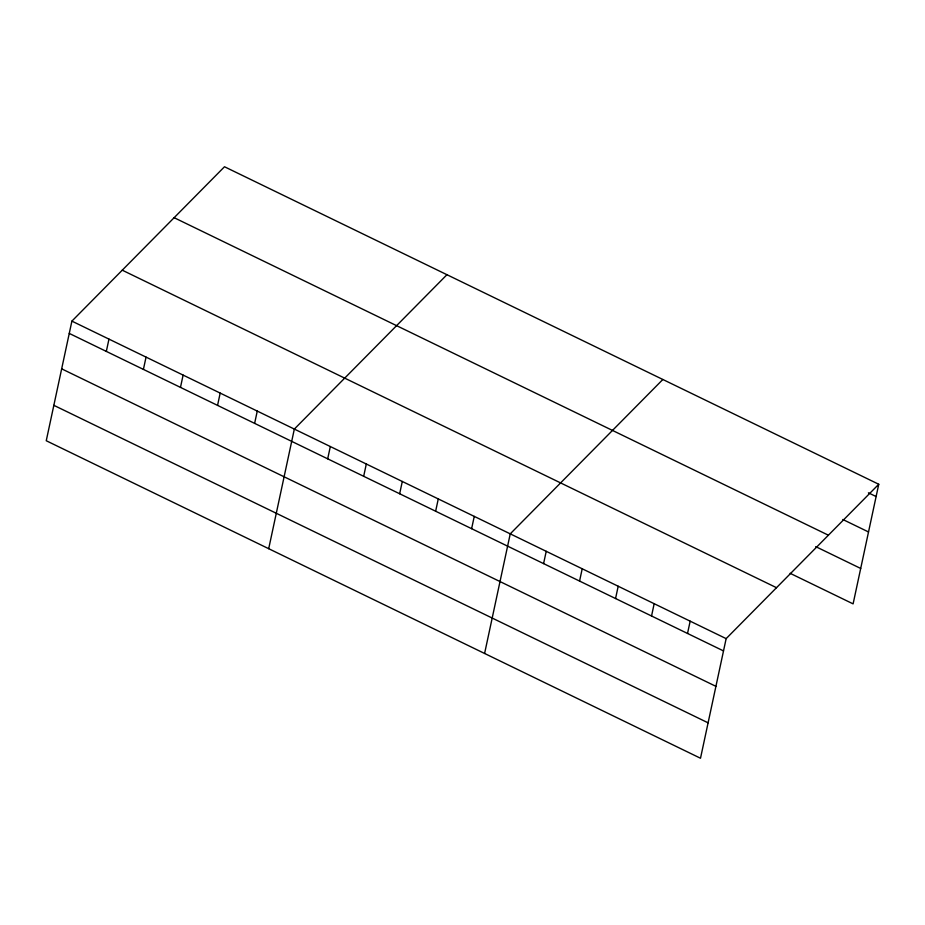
<?xml version="1.0" encoding="UTF-8"?>
<svg xmlns="http://www.w3.org/2000/svg" width="925" height="925" viewBox="0 0 925 925"><rect width="100%" height="100%" fill="white"/><g stroke="black" fill="none" stroke-linecap="round" stroke-linejoin="round"><path stroke-width="1.39" d="M71.896 321.125L46.25 440.739L700.503 758.246L726.148 638.632L878.75 484.261L224.498 166.754L71.896 321.125L726.148 638.632M106.329 351.408L108.965 339.117M143.41 369.399L146.046 357.108M180.479 387.39L183.115 375.099M217.56 405.381L220.185 393.09M254.629 423.373L257.266 411.082M268.701 548.687L294.335 429.073L446.948 274.713M327.693 458.823L330.317 446.544M363.675 476.294L366.312 464.003M399.658 493.753L402.294 481.462M435.64 511.213L438.277 498.933M471.623 528.684L474.259 516.393M484.596 653.466L510.242 533.852L662.843 379.493M543.588 563.602L546.224 551.312M579.57 581.073L582.207 568.783M615.564 598.533L618.189 586.242M651.547 615.992L654.172 603.701M687.529 633.452L690.166 621.172M878.75 484.261L853.104 603.875L790.135 573.315M868.402 492.817L876.114 496.552M842.825 519.492L868.529 531.967M174.143 217.699L828.395 535.205M815.723 546.629L860.701 568.459M122.25 270.181L776.503 587.687M69.259 333.416L723.512 650.923M61.663 368.832L715.915 686.338M53.847 405.323L708.099 722.83"/></g></svg>
